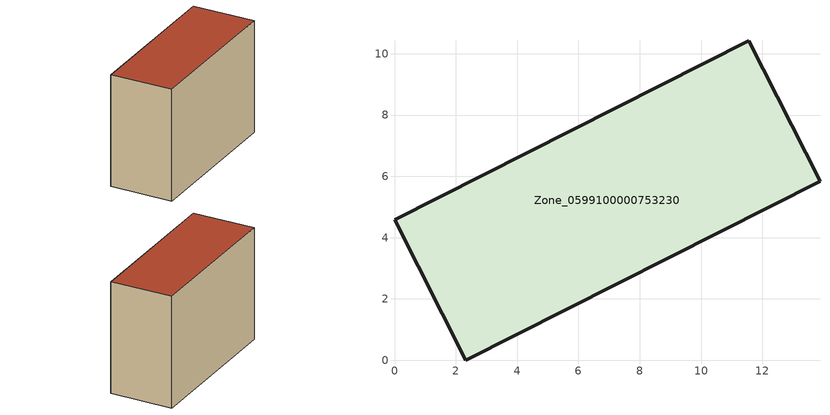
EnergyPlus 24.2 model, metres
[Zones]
Zone_0599100000753230
 floor ground (C_G): 2.32,0 0,4.59 11.56,10.42 13.88,5.84 z3.09
 wall outside (C_F): 2.32,0 13.88,5.84 11.56,10.42 0,4.59 2.32,0 z3.09:12.35
 roof outside (C_R): 0,4.59 2.32,0 13.88,5.84 11.56,10.42 z12.35
[BUILDING]
Pand.0599100000753230: North Axis=0; Terrain=City; Loads Convergence Tolerance Value=0.04; Temperature Convergence Tolerance Value=0.4; Solar Distribution=FullExterior; Maximum Number of Warmup Days=25; Minimum Number of Warmup Days=1
[Site:Location]
Rotterdam.The.Hague.AP_ZH_NLD Design_Conditions: Latitude=51.96; Longitude=4.45; Time Zone=1; Elevation=-4.5
[SITE:GROUNDTEMPERATURE:BUILDINGSURFACE]
18, 18, 18, 18, 18, 18, 18, 18, 18, 18, 18, 18
[MATERIAL] Thermal Absorptance=0.9; Solar Absorptance=0.7; Visible Absorptance=0.7
Name | Roughness | Thickness | Conductivity | Density | Specific Heat
G.TI.2006-2014 | MediumSmooth | 0.15 | 0.06 | 540 | 1210
F.TI.2006-2014 | Rough | 0.3 | 0.12 | 1920 | 840
R.TI.2006-2014 | MediumRough | 0.2 | 0.08 | 1500 | 1000
[CONSTRUCTION]
C_G: G.TI.2006-2014
C_F: F.TI.2006-2014
C_R: R.TI.2006-2014
[ZONE]
Zone_0599100000753230: Type=1; Multiplier=1; Ceiling Height=Autocalculate; Volume=Autocalculate; Floor Area=autocalculate; Part of Total Floor Area=Yes
[ZONEINFILTRATION:DESIGNFLOWRATE]
Infil_Zone_0599100000753230: Zone or ZoneList or Space or SpaceList=Zone_0599100000753230; Schedule=AlwaysOn; Design Flow Rate Calculation Method=Flow/Area; Flow Rate per Floor Area=0.0015; Constant Term Coefficient=1; Temperature Term Coefficient=0; Velocity Term Coefficient=0; Velocity Squared Term Coefficient=0
[HVACTEMPLATE:ZONE:IDEALLOADSAIRSYSTEM]
Zone_0599100000753230: Maximum Heating Supply Air Temperature=50; Minimum Cooling Supply Air Temperature=13; Maximum Heating Supply Air Humidity Ratio=0.0156; Minimum Cooling Supply Air Humidity Ratio=0.0077; Heating Limit=NoLimit; Cooling Limit=NoLimit; Dehumidification Control Type=ConstantSensibleHeatRatio; Cooling Sensible Heat Ratio=0.7; Dehumidification Setpoint=60; Humidification Control Type=None; Humidification Setpoint=30; Outdoor Air Method=None; Outdoor Air Flow Rate per Person=0.00944; Outdoor Air Flow Rate per Zone Floor Area=0; Outdoor Air Flow Rate per Zone=0; Demand Controlled Ventilation Type=None; Outdoor Air Economizer Type=NoEconomizer; Heat Recovery Type=None; Sensible Heat Recovery Effectiveness=0.7; Latent Heat Recovery Effectiveness=0.65
[ZONECONTROL:THERMOSTAT]
ThermostatControl_Zone_0599100000753230: Zone or ZoneList=Zone_0599100000753230; Control Type Schedule=DualSetpointControlType; Control 1=Thermostat_Zone_0599100000753230; Temperature Difference Between Cutout And Setpoint=0
[THERMOSTATSETPOINT:DUALSETPOINT]
Thermostat_Zone_0599100000753230: Heating Setpoint Temperature Schedule=HeatingSetpoint_Zone_0599100000753230; Cooling Setpoint Temperature Schedule=CoolingSetpoint_Zone_0599100000753230
[SCHEDULE:COMPACT]
HeatingSetpoint_Zone_0599100000753230: Through: 12/31, For: AllDays, Until: 24:00, 21
CoolingSetpoint_Zone_0599100000753230: Through: 12/31, For: AllDays, Until: 24:00, 24
DualSetpointControlType: Through: 12/31, For: AllDays, Until: 24:00, 4
AlwaysOn: Through: 12/31, For: AllDays, Until: 24:00, 1
